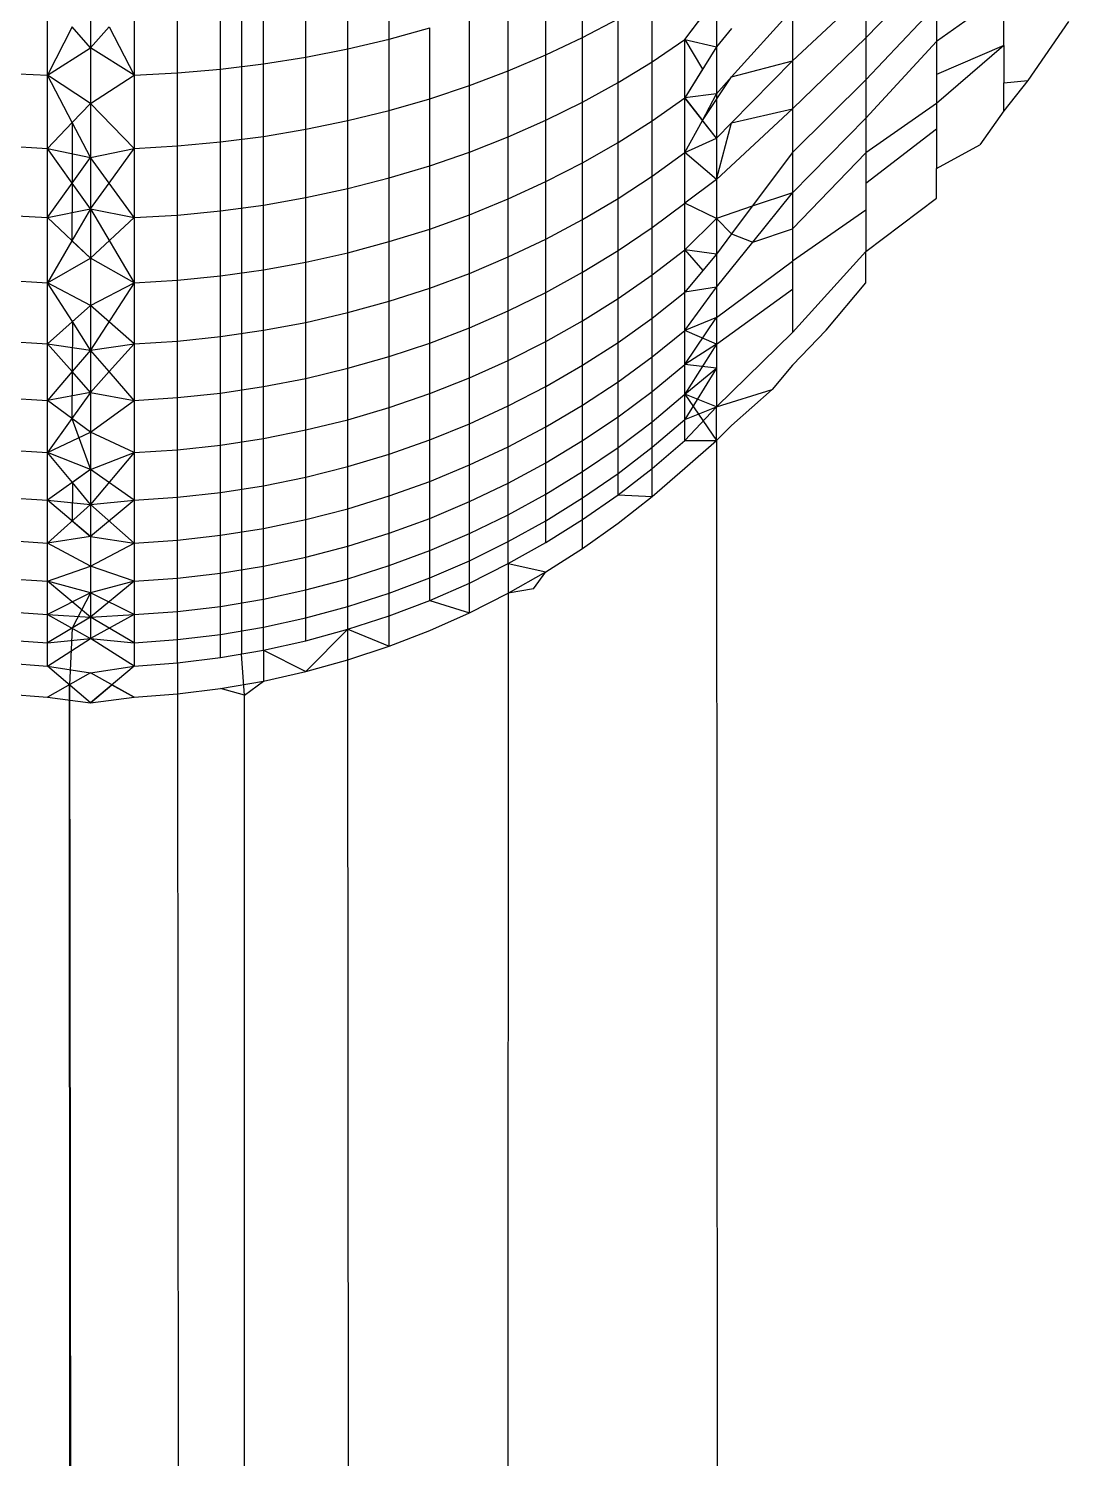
# Model space of a CAD drawing. Header units: inches. Extents: x 17 to 4615, y 5 to 3256.
# Drawn here: x 742.954 to 744.253, y 2413.716 to 2415.503 of the extents above; entities that cross this region are included whole.
import ezdxf

# ---------------------------------------------------------------- set-up
doc = ezdxf.new("R2010")
doc.units = ezdxf.units.IN
doc.header["$MEASUREMENT"] = 0

msp = doc.modelspace()

# ---------------------------------------------------------------- linework, layer by layer
for p, q in [((743.2238, 2587.4702), (743.2201, 2414.7214)), ((743.3529, 2415.4778), (743.3529, 2415.572)), ((743.4045, 2415.4899), (743.4045, 2415.5836)), ((743.6463, 2415.4918), (743.6463, 2415.5768)), ((744.0884, 2415.5823), (744.0003, 2415.4914)), ((743.2475, 2415.459), (743.2475, 2415.5541)), ((743.3006, 2415.4674), (743.3006, 2415.5622)), ((743.6005, 2415.4701), (743.6005, 2415.5561)), ((742.9775, 2415.4447), (742.9775, 2415.5406)), ((743.0315, 2415.5512), (743.0315, 2415.479)), ((743.0858, 2415.5406), (743.0858, 2415.4447)), ((743.1401, 2415.4476), (743.1401, 2415.5433)), ((743.194, 2415.4523), (743.194, 2415.5479)), ((743.5533, 2415.4501), (743.5533, 2415.537)), ((743.7333, 2415.4617), (743.7333, 2415.5401)), ((743.7742, 2415.4893), (743.8134, 2415.542)), ((743.8134, 2415.542), (743.8134, 2415.4802)), ((744.0003, 2415.5483), (743.9086, 2415.4627)), ((744.0003, 2415.5483), (744.0003, 2415.4914)), ((744.1728, 2415.5466), (744.0884, 2415.4869)), ((744.1728, 2415.482), (744.1728, 2415.5466)), ((743.5048, 2415.4318), (743.5048, 2415.5196)), ((743.7742, 2415.4893), (743.7961, 2415.5187)), ((743.9086, 2415.5269), (743.8324, 2415.4426)), ((743.9086, 2415.5269), (743.9086, 2415.4627)), ((744.0884, 2415.5324), (744.0003, 2415.4389)), ((744.0884, 2415.5324), (744.0884, 2415.4869)), ((743.0083, 2415.5055), (742.9775, 2415.4447)), ((743.0315, 2415.479), (743.0083, 2415.5055)), ((743.0548, 2415.5055), (743.0315, 2415.479)), ((743.0548, 2415.5055), (743.0858, 2415.4447)), ((743.4045, 2415.4899), (743.4552, 2415.5039)), ((743.4552, 2415.4154), (743.4552, 2415.5039)), ((743.6463, 2415.4918), (743.6906, 2415.5151)), ((743.6906, 2415.4356), (743.6906, 2415.5151)), ((743.8324, 2415.5032), (743.8134, 2415.4802)), ((744.2533, 2415.5119), (744.2025, 2415.4382)), ((743.3529, 2415.4778), (743.4045, 2415.4899)), ((743.4045, 2415.4008), (743.4045, 2415.4899)), ((743.6005, 2415.4701), (743.6463, 2415.4918)), ((743.6463, 2415.4113), (743.6463, 2415.4918)), ((743.7333, 2415.4617), (743.7742, 2415.4893)), ((743.7742, 2415.4165), (743.7742, 2415.4893)), ((743.7742, 2415.4893), (743.8134, 2415.4802)), ((743.7742, 2415.4893), (743.7962, 2415.4523)), ((744.0003, 2415.4914), (743.9086, 2415.403)), ((744.0003, 2415.4914), (744.0003, 2415.4389)), ((744.0884, 2415.4869), (744.0003, 2415.391)), ((744.0884, 2415.4869), (744.0884, 2415.4458)), ((744.1728, 2415.482), (744.0884, 2415.4094)), ((744.1728, 2415.482), (744.0884, 2415.4458)), ((744.1728, 2415.482), (744.1728, 2415.4354)), ((742.9775, 2415.4447), (743.0315, 2415.479)), ((743.0858, 2415.4447), (743.0315, 2415.479)), ((743.0315, 2415.479), (743.0315, 2415.4093)), ((743.2475, 2415.459), (743.3006, 2415.4674)), ((743.3006, 2415.4674), (743.3529, 2415.4778)), ((743.3006, 2415.3772), (743.3006, 2415.4674)), ((743.3529, 2415.3881), (743.3529, 2415.4778)), ((743.5533, 2415.4501), (743.6005, 2415.4701)), ((743.6005, 2415.3886), (743.6005, 2415.4701)), ((743.8134, 2415.4802), (743.7742, 2415.4165)), ((743.8134, 2415.4802), (743.8134, 2415.4216)), ((743.9086, 2415.4627), (743.8324, 2415.3855)), ((743.8324, 2415.4426), (743.9086, 2415.4627)), ((743.9086, 2415.4627), (743.9086, 2415.403)), ((742.9237, 2415.4475), (742.9775, 2415.4447)), ((742.9775, 2415.3534), (742.9775, 2415.4447)), ((743.0315, 2415.4093), (742.9775, 2415.4447)), ((743.0086, 2415.3856), (742.9775, 2415.4447)), ((743.0315, 2415.4093), (743.0858, 2415.4447)), ((743.0858, 2415.4447), (743.1401, 2415.4476)), ((743.0858, 2415.4447), (743.0858, 2415.3534)), ((743.1401, 2415.4476), (743.194, 2415.4523)), ((743.1401, 2415.3564), (743.1401, 2415.4476)), ((743.194, 2415.4523), (743.2475, 2415.459)), ((743.194, 2415.3614), (743.194, 2415.4523)), ((743.2475, 2415.3683), (743.2475, 2415.459)), ((743.5048, 2415.4318), (743.5533, 2415.4501)), ((743.5533, 2415.3678), (743.5533, 2415.4501)), ((743.6906, 2415.4356), (743.7333, 2415.4617)), ((743.7333, 2415.3878), (743.7333, 2415.4617)), ((743.7962, 2415.4523), (743.7742, 2415.4165)), ((744.0884, 2415.4458), (744.0884, 2415.4094)), ((743.4552, 2415.4154), (743.5048, 2415.4318)), ((743.5048, 2415.3487), (743.5048, 2415.4318)), ((743.6463, 2415.4113), (743.6906, 2415.4356)), ((743.6906, 2415.3608), (743.6906, 2415.4356)), ((743.7963, 2415.3882), (743.8324, 2415.4426)), ((743.8324, 2415.4426), (743.8134, 2415.4216)), ((744.0003, 2415.4389), (743.9086, 2415.3481)), ((744.0003, 2415.4389), (744.0003, 2415.391)), ((744.2025, 2415.4382), (744.1728, 2415.4002)), ((744.1728, 2415.4354), (744.2025, 2415.4382)), ((744.1728, 2415.4002), (744.1728, 2415.4354)), ((743.0315, 2415.4093), (743.0086, 2415.3856)), ((743.0858, 2415.3534), (743.0315, 2415.4093)), ((743.0315, 2415.4093), (743.0315, 2415.3421)), ((743.4045, 2415.4008), (743.4552, 2415.4154)), ((743.4552, 2415.3316), (743.4552, 2415.4154)), ((743.6005, 2415.3886), (743.6463, 2415.4113)), ((743.6463, 2415.3355), (743.6463, 2415.4113)), ((743.7333, 2415.3878), (743.7742, 2415.4165)), ((743.8134, 2415.4216), (743.7742, 2415.4165)), ((743.7742, 2415.3484), (743.7742, 2415.4165)), ((743.8134, 2415.3663), (743.7742, 2415.4165)), ((743.7742, 2415.4165), (743.7963, 2415.3882)), ((743.7963, 2415.3882), (743.8134, 2415.4216)), ((743.8134, 2415.4216), (743.8134, 2415.3663)), ((744.0884, 2415.4094), (744.0003, 2415.3478)), ((744.0884, 2415.4094), (744.0884, 2415.3776)), ((743.3529, 2415.3881), (743.4045, 2415.4008)), ((743.4045, 2415.3164), (743.4045, 2415.4008)), ((743.8134, 2415.3143), (743.9086, 2415.403)), ((743.8324, 2415.3855), (743.9086, 2415.403)), ((743.9086, 2415.403), (743.9086, 2415.3481)), ((744.0003, 2415.391), (743.9086, 2415.2979)), ((744.0003, 2415.391), (744.0003, 2415.3478)), ((744.1728, 2415.4002), (744.1425, 2415.3578)), ((743.0086, 2415.3856), (742.9775, 2415.3534)), ((743.0086, 2415.3856), (743.0085, 2415.31)), ((743.0315, 2415.3421), (743.0086, 2415.3856)), ((743.2475, 2415.3683), (743.3006, 2415.3772)), ((743.3006, 2415.3772), (743.3529, 2415.3881)), ((743.3006, 2415.2918), (743.3006, 2415.3772)), ((743.3529, 2415.3031), (743.3529, 2415.3881)), ((743.5533, 2415.3678), (743.6005, 2415.3886)), ((743.6005, 2415.3119), (743.6005, 2415.3886)), ((743.6906, 2415.3608), (743.7333, 2415.3878)), ((743.7333, 2415.3187), (743.7333, 2415.3878)), ((743.7742, 2415.3484), (743.7963, 2415.3882)), ((743.8134, 2415.3663), (743.7963, 2415.3882)), ((743.8324, 2415.3855), (743.8134, 2415.3663)), ((743.8134, 2415.3143), (743.8324, 2415.3855)), ((744.0884, 2415.3776), (744.0003, 2415.3095)), ((744.0884, 2415.3776), (744.0884, 2415.3284)), ((742.9237, 2415.3564), (742.9775, 2415.3534)), ((743.0858, 2415.3534), (743.1401, 2415.3564)), ((743.1401, 2415.3564), (743.194, 2415.3614)), ((743.1401, 2415.2701), (743.1401, 2415.3564)), ((743.194, 2415.3614), (743.2475, 2415.3683)), ((743.194, 2415.2753), (743.194, 2415.3614)), ((743.2475, 2415.2825), (743.2475, 2415.3683)), ((743.5048, 2415.3487), (743.5533, 2415.3678)), ((743.5533, 2415.2903), (743.5533, 2415.3678)), ((743.6463, 2415.3355), (743.6906, 2415.3608)), ((743.6906, 2415.2907), (743.6906, 2415.3608)), ((743.7742, 2415.3484), (743.8134, 2415.3663)), ((743.8134, 2415.3663), (743.8134, 2415.3143)), ((744.0884, 2415.3284), (744.1425, 2415.3578)), ((742.9775, 2415.2669), (742.9775, 2415.3534)), ((742.9775, 2415.3534), (743.0315, 2415.3421)), ((743.0085, 2415.31), (742.9775, 2415.3534)), ((743.0085, 2415.31), (743.0315, 2415.3421)), ((743.0315, 2415.3421), (743.0858, 2415.3534)), ((743.0315, 2415.3421), (743.0315, 2415.2777)), ((743.0547, 2415.31), (743.0315, 2415.3421)), ((743.0547, 2415.31), (743.0858, 2415.3534)), ((743.0858, 2415.3534), (743.0858, 2415.267)), ((743.4552, 2415.3316), (743.5048, 2415.3487)), ((743.5048, 2415.2705), (743.5048, 2415.3487)), ((743.7333, 2415.3187), (743.7742, 2415.3484)), ((743.7742, 2415.2851), (743.7742, 2415.3484)), ((743.8134, 2415.3143), (743.7742, 2415.3484)), ((743.9086, 2415.3481), (743.8583, 2415.281)), ((743.9086, 2415.3481), (743.9086, 2415.2979)), ((744.0003, 2415.3478), (743.9086, 2415.2527)), ((744.0003, 2415.3478), (744.0003, 2415.3095)), ((743.4045, 2415.3164), (743.4552, 2415.3316)), ((743.4552, 2415.2526), (743.4552, 2415.3316)), ((743.6005, 2415.3119), (743.6463, 2415.3355)), ((743.6463, 2415.2645), (743.6463, 2415.3355)), ((744.0884, 2415.2912), (744.0884, 2415.3284)), ((742.9775, 2415.2669), (743.0085, 2415.31)), ((743.0085, 2415.31), (743.0082, 2415.238)), ((743.0315, 2415.2777), (743.0085, 2415.31)), ((743.0315, 2415.2777), (743.0547, 2415.31)), ((743.0858, 2415.267), (743.0547, 2415.31)), ((743.3006, 2415.2918), (743.3529, 2415.3031)), ((743.3529, 2415.3031), (743.4045, 2415.3164)), ((743.3529, 2415.223), (743.3529, 2415.3031)), ((743.4045, 2415.2368), (743.4045, 2415.3164)), ((743.5533, 2415.2903), (743.6005, 2415.3119)), ((743.6005, 2415.2401), (743.6005, 2415.3119)), ((743.6906, 2415.2907), (743.7333, 2415.3187)), ((743.7333, 2415.2545), (743.7333, 2415.3187)), ((743.8134, 2415.3143), (743.7742, 2415.2851)), ((743.8134, 2415.3143), (743.8134, 2415.2659)), ((744.0003, 2415.3095), (744.0003, 2415.2761)), ((743.2475, 2415.2825), (743.3006, 2415.2918)), ((743.3006, 2415.2113), (743.3006, 2415.2918)), ((743.5048, 2415.2705), (743.5533, 2415.2903)), ((743.5533, 2415.2177), (743.5533, 2415.2903)), ((743.6463, 2415.2645), (743.6906, 2415.2907)), ((743.6906, 2415.2256), (743.6906, 2415.2907)), ((743.7333, 2415.2545), (743.7742, 2415.2851)), ((743.7742, 2415.2268), (743.7742, 2415.2851)), ((743.8134, 2415.2659), (743.7742, 2415.2851)), ((743.9086, 2415.2979), (743.8583, 2415.281)), ((743.8588, 2415.2361), (743.9086, 2415.2979)), ((743.9086, 2415.2979), (743.9086, 2415.2527)), ((744.0003, 2415.2244), (744.0884, 2415.2912)), ((742.9237, 2415.27), (742.9775, 2415.2669)), ((742.9775, 2415.2669), (743.0315, 2415.2777)), ((742.9775, 2415.1855), (742.9775, 2415.2669)), ((742.9775, 2415.2669), (743.0315, 2415.216)), ((743.0315, 2415.2777), (743.0082, 2415.238)), ((743.0315, 2415.2777), (743.0858, 2415.267)), ((743.0315, 2415.2777), (743.0315, 2415.216)), ((743.0315, 2415.2777), (743.0858, 2415.1855)), ((743.0858, 2415.267), (743.0315, 2415.216)), ((743.0858, 2415.267), (743.1401, 2415.2701)), ((743.0858, 2415.267), (743.0858, 2415.1855)), ((743.1401, 2415.2701), (743.194, 2415.2753)), ((743.1401, 2415.1887), (743.1401, 2415.2701)), ((743.194, 2415.2753), (743.2475, 2415.2825)), ((743.194, 2415.1941), (743.194, 2415.2753)), ((743.2475, 2415.2016), (743.2475, 2415.2825)), ((743.4552, 2415.2526), (743.5048, 2415.2705)), ((743.5048, 2415.1972), (743.5048, 2415.2705)), ((743.7742, 2415.2268), (743.8134, 2415.2659)), ((743.8583, 2415.281), (743.8134, 2415.2659)), ((743.8134, 2415.2659), (743.8134, 2415.221)), ((743.8134, 2415.2659), (743.8324, 2415.2464)), ((743.8583, 2415.281), (743.8324, 2415.2464)), ((744.0003, 2415.2761), (743.9086, 2415.2126)), ((744.0003, 2415.2761), (744.0003, 2415.2244)), ((743.4045, 2415.2368), (743.4552, 2415.2526)), ((743.4552, 2415.1788), (743.4552, 2415.2526)), ((743.6005, 2415.2401), (743.6463, 2415.2645)), ((743.6463, 2415.1986), (743.6463, 2415.2645)), ((743.6906, 2415.2256), (743.7333, 2415.2545)), ((743.7333, 2415.1953), (743.7333, 2415.2545)), ((743.8588, 2415.2361), (743.9086, 2415.2527)), ((743.9086, 2415.2527), (743.9086, 2415.2126)), ((743.0082, 2415.238), (742.9775, 2415.1855)), ((743.0082, 2415.238), (743.0315, 2415.216)), ((743.3529, 2415.223), (743.4045, 2415.2368)), ((743.4045, 2415.1624), (743.4045, 2415.2368)), ((743.5533, 2415.2177), (743.6005, 2415.2401)), ((743.6005, 2415.1734), (743.6005, 2415.2401)), ((743.8324, 2415.2464), (743.8134, 2415.221)), ((743.8134, 2415.1798), (743.8588, 2415.2361)), ((743.8324, 2415.2464), (743.8588, 2415.2361)), ((742.9775, 2415.1855), (743.0315, 2415.216)), ((743.0858, 2415.1855), (743.0315, 2415.216)), ((743.0315, 2415.216), (743.0315, 2415.1572)), ((743.3006, 2415.2113), (743.3529, 2415.223)), ((743.3529, 2415.1481), (743.3529, 2415.223)), ((743.5048, 2415.1972), (743.5533, 2415.2177)), ((743.5533, 2415.1503), (743.5533, 2415.2177)), ((743.6463, 2415.1986), (743.6906, 2415.2256)), ((743.6906, 2415.1656), (743.6906, 2415.2256)), ((743.7333, 2415.1953), (743.7742, 2415.2268)), ((743.7742, 2415.1736), (743.7742, 2415.2268)), ((743.8134, 2415.221), (743.7742, 2415.2268)), ((743.7742, 2415.2268), (743.7966, 2415.2007)), ((743.8134, 2415.221), (743.7742, 2415.1736)), ((743.8134, 2415.221), (743.7966, 2415.2007)), ((743.8134, 2415.221), (743.8134, 2415.1798)), ((743.8134, 2415.1422), (743.9086, 2415.2126)), ((744.0003, 2415.2244), (743.9086, 2415.1234)), ((743.9086, 2415.2126), (743.9086, 2415.1776)), ((744.0003, 2415.1853), (744.0003, 2415.2244)), ((743.194, 2415.1941), (743.2475, 2415.2016)), ((743.2475, 2415.2016), (743.3006, 2415.2113)), ((743.2475, 2415.126), (743.2475, 2415.2016)), ((743.3006, 2415.1359), (743.3006, 2415.2113)), ((743.4552, 2415.1788), (743.5048, 2415.1972)), ((743.5048, 2415.1292), (743.5048, 2415.1972)), ((743.6005, 2415.1734), (743.6463, 2415.1986)), ((743.6463, 2415.1378), (743.6463, 2415.1986)), ((743.6906, 2415.1656), (743.7333, 2415.1953)), ((743.7333, 2415.1413), (743.7333, 2415.1953)), ((743.7966, 2415.2007), (743.7742, 2415.1736)), ((742.9237, 2415.1887), (742.9775, 2415.1855)), ((742.9775, 2415.1092), (742.9775, 2415.1855)), ((743.0315, 2415.1572), (742.9775, 2415.1855)), ((743.0087, 2415.1369), (742.9775, 2415.1855)), ((743.0315, 2415.1572), (743.0858, 2415.1855)), ((743.0858, 2415.1855), (743.0315, 2415.1013)), ((743.0858, 2415.1855), (743.1401, 2415.1887)), ((743.0858, 2415.1855), (743.0858, 2415.1092)), ((743.1401, 2415.1887), (743.194, 2415.1941)), ((743.1401, 2415.1126), (743.1401, 2415.1887)), ((743.194, 2415.1182), (743.194, 2415.1941)), ((743.4045, 2415.1624), (743.4552, 2415.1788)), ((743.4552, 2415.1101), (743.4552, 2415.1788)), ((743.7742, 2415.1257), (743.8134, 2415.1798)), ((743.8134, 2415.1798), (743.7742, 2415.1736)), ((743.8134, 2415.1798), (743.8134, 2415.1422)), ((743.8134, 2415.1085), (743.9086, 2415.1776)), ((743.9086, 2415.1776), (743.9086, 2415.1234)), ((743.9507, 2415.1261), (744.0003, 2415.1853)), ((743.3529, 2415.1481), (743.4045, 2415.1624)), ((743.4045, 2415.0932), (743.4045, 2415.1624)), ((743.5533, 2415.1503), (743.6005, 2415.1734)), ((743.6005, 2415.112), (743.6005, 2415.1734)), ((743.6463, 2415.1378), (743.6906, 2415.1656)), ((743.6906, 2415.1109), (743.6906, 2415.1656)), ((743.7333, 2415.1413), (743.7742, 2415.1736)), ((743.7742, 2415.1257), (743.7742, 2415.1736)), ((742.9775, 2415.1092), (743.0315, 2415.1572)), ((743.0315, 2415.1572), (743.0087, 2415.1369)), ((743.0315, 2415.1572), (743.0315, 2415.1013)), ((743.0858, 2415.1092), (743.0315, 2415.1572)), ((743.3006, 2415.1359), (743.3529, 2415.1481)), ((743.3529, 2415.0785), (743.3529, 2415.1481)), ((743.5048, 2415.1292), (743.5533, 2415.1503)), ((743.5533, 2415.0882), (743.5533, 2415.1503)), ((743.6906, 2415.1109), (743.7333, 2415.1413)), ((743.7333, 2415.0927), (743.7333, 2415.1413)), ((743.8134, 2415.1422), (743.7742, 2415.1257)), ((743.7742, 2415.0831), (743.8134, 2415.1422)), ((743.8134, 2415.1422), (743.8134, 2415.1085)), ((743.0087, 2415.1369), (743.0084, 2415.0744)), ((743.0315, 2415.1013), (743.0087, 2415.1369)), ((743.194, 2415.1182), (743.2475, 2415.126)), ((743.2475, 2415.126), (743.3006, 2415.1359)), ((743.2475, 2415.0556), (743.2475, 2415.126)), ((743.3006, 2415.0659), (743.3006, 2415.1359)), ((743.4552, 2415.1101), (743.5048, 2415.1292)), ((743.5048, 2415.0665), (743.5048, 2415.1292)), ((743.6005, 2415.112), (743.6463, 2415.1378)), ((743.6463, 2415.0824), (743.6463, 2415.1378)), ((743.7333, 2415.0927), (743.7742, 2415.1257)), ((743.7742, 2415.0831), (743.7742, 2415.1257)), ((743.8134, 2415.1085), (743.7742, 2415.1257)), ((743.9086, 2415.1234), (743.8134, 2415.0304)), ((743.9086, 2415.0824), (743.9507, 2415.1261)), ((742.9237, 2415.1125), (742.9775, 2415.1092)), ((742.9775, 2415.0384), (742.9775, 2415.1092)), ((742.9775, 2415.1092), (743.0315, 2415.1013)), ((743.0084, 2415.0744), (742.9775, 2415.1092)), ((743.0315, 2415.1013), (743.0858, 2415.1092)), ((743.0858, 2415.1092), (743.0547, 2415.0744)), ((743.0858, 2415.1092), (743.1401, 2415.1126)), ((743.0858, 2415.1092), (743.0858, 2415.0384)), ((743.1401, 2415.1126), (743.194, 2415.1182)), ((743.1401, 2415.0419), (743.1401, 2415.1126)), ((743.194, 2415.0476), (743.194, 2415.1182)), ((743.4045, 2415.0932), (743.4552, 2415.1101)), ((743.4552, 2415.0469), (743.4552, 2415.1101)), ((743.5533, 2415.0882), (743.6005, 2415.112)), ((743.6005, 2415.0559), (743.6005, 2415.112)), ((743.6463, 2415.0824), (743.6906, 2415.1109)), ((743.6906, 2415.0616), (743.6906, 2415.1109)), ((743.8134, 2415.1085), (743.7742, 2415.0831)), ((743.8134, 2415.1085), (743.7742, 2415.046)), ((743.8134, 2415.1085), (743.8134, 2415.0786)), ((743.0315, 2415.1013), (743.0084, 2415.0744)), ((743.0315, 2415.1013), (743.0315, 2415.0484)), ((743.0547, 2415.0744), (743.0315, 2415.1013)), ((743.3529, 2415.0785), (743.4045, 2415.0932)), ((743.4045, 2415.0295), (743.4045, 2415.0932)), ((743.5048, 2415.0665), (743.5533, 2415.0882)), ((743.5533, 2415.0315), (743.5533, 2415.0882)), ((743.6906, 2415.0616), (743.7333, 2415.0927)), ((743.7333, 2415.0495), (743.7333, 2415.0927)), ((743.0084, 2415.0744), (742.9775, 2415.0384)), ((743.0084, 2415.0744), (743.0081, 2415.0158)), ((743.0315, 2415.0484), (743.0084, 2415.0744)), ((743.0547, 2415.0744), (743.0315, 2415.0484)), ((743.0858, 2415.0384), (743.0547, 2415.0744)), ((743.3006, 2415.0659), (743.3529, 2415.0785)), ((743.3529, 2415.0143), (743.3529, 2415.0785)), ((743.6005, 2415.0559), (743.6463, 2415.0824)), ((743.6463, 2415.0324), (743.6463, 2415.0824)), ((743.7333, 2415.0495), (743.7742, 2415.0831)), ((743.7742, 2415.046), (743.7742, 2415.0831)), ((743.8134, 2415.0786), (743.7742, 2415.0831)), ((743.7742, 2415.046), (743.8134, 2415.0786)), ((743.8134, 2415.0786), (743.7742, 2415.0145)), ((743.8134, 2415.0786), (743.8134, 2415.0304)), ((743.9086, 2415.0824), (743.883, 2415.0522)), ((743.194, 2415.0476), (743.2475, 2415.0556)), ((743.2475, 2415.0556), (743.3006, 2415.0659)), ((743.2475, 2414.9909), (743.2475, 2415.0556)), ((743.3006, 2415.0015), (743.3006, 2415.0659)), ((743.4552, 2415.0469), (743.5048, 2415.0665)), ((743.5048, 2415.0093), (743.5048, 2415.0665)), ((743.5533, 2415.0315), (743.6005, 2415.0559)), ((743.6005, 2415.0054), (743.6005, 2415.0559)), ((743.6463, 2415.0324), (743.6906, 2415.0616)), ((743.6906, 2415.0178), (743.6906, 2415.0616)), ((743.8134, 2415.0304), (743.883, 2415.0522)), ((743.8324, 2415.0069), (743.883, 2415.0522)), ((742.9237, 2415.0418), (742.9775, 2415.0384)), ((743.0315, 2415.0484), (742.9775, 2415.0384)), ((742.9775, 2414.9731), (742.9775, 2415.0384)), ((743.0315, 2414.9986), (742.9775, 2415.0384)), ((743.0315, 2415.0484), (743.0081, 2415.0158)), ((743.0315, 2415.0484), (743.0858, 2415.0384)), ((743.0315, 2415.0484), (743.0315, 2414.9986)), ((743.0315, 2414.9986), (743.0858, 2415.0384)), ((743.0858, 2415.0384), (743.1401, 2415.0419)), ((743.0858, 2415.0384), (743.0858, 2414.9731)), ((743.1401, 2415.0419), (743.194, 2415.0476)), ((743.1401, 2414.9767), (743.1401, 2415.0419)), ((743.194, 2414.9826), (743.194, 2415.0476)), ((743.4045, 2415.0295), (743.4552, 2415.0469)), ((743.4552, 2414.9892), (743.4552, 2415.0469)), ((743.6906, 2415.0178), (743.7333, 2415.0495)), ((743.7333, 2415.0118), (743.7333, 2415.0495)), ((743.7333, 2415.0118), (743.7742, 2415.046)), ((743.7742, 2415.0145), (743.7742, 2415.046)), ((743.8134, 2415.0304), (743.7742, 2415.046)), ((743.7742, 2415.046), (743.8134, 2414.9881)), ((743.0081, 2415.0158), (742.9775, 2414.9731)), ((743.0081, 2415.0158), (743.0315, 2414.9519)), ((743.3529, 2415.0143), (743.4045, 2415.0295)), ((743.4045, 2414.9714), (743.4045, 2415.0295)), ((743.5048, 2415.0093), (743.5533, 2415.0315)), ((743.5533, 2414.9805), (743.5533, 2415.0315)), ((743.6005, 2415.0054), (743.6463, 2415.0324)), ((743.6463, 2414.9881), (743.6463, 2415.0324)), ((743.6463, 2414.9881), (743.6906, 2415.0178)), ((743.6906, 2414.9796), (743.6906, 2415.0178)), ((743.7742, 2415.0145), (743.8134, 2415.0304)), ((743.7742, 2414.9885), (743.8134, 2415.0304)), ((743.8134, 2414.9881), (743.8134, 2415.0304)), ((742.9775, 2414.9731), (743.0315, 2414.9986)), ((743.0858, 2414.9731), (743.0315, 2414.9986)), ((743.0315, 2414.9986), (743.0315, 2414.9519)), ((743.2475, 2414.9909), (743.3006, 2415.0015)), ((743.3006, 2415.0015), (743.3529, 2415.0143)), ((743.3006, 2414.9426), (743.3006, 2415.0015)), ((743.3529, 2414.9558), (743.3529, 2415.0143)), ((743.4552, 2414.9892), (743.5048, 2415.0093)), ((743.5048, 2414.9577), (743.5048, 2415.0093)), ((743.5533, 2414.9805), (743.6005, 2415.0054)), ((743.6005, 2414.9605), (743.6005, 2415.0054)), ((743.6906, 2414.9796), (743.7333, 2415.0118)), ((743.7333, 2414.9798), (743.7742, 2415.0145)), ((743.7333, 2414.9798), (743.7333, 2415.0118)), ((743.7742, 2414.9885), (743.7742, 2415.0145)), ((743.8134, 2414.9881), (743.8324, 2415.0069)), ((743.1401, 2414.9767), (743.194, 2414.9826)), ((743.194, 2414.9826), (743.2475, 2414.9909)), ((743.194, 2414.9233), (743.194, 2414.9826)), ((743.2475, 2414.9318), (743.2475, 2414.9909)), ((743.4045, 2414.9714), (743.4552, 2414.9892)), ((743.4552, 2414.9372), (743.4552, 2414.9892)), ((743.5048, 2414.9577), (743.5533, 2414.9805)), ((743.5533, 2414.9351), (743.5533, 2414.9805)), ((743.6005, 2414.9605), (743.6463, 2414.9881)), ((743.6463, 2414.9494), (743.6463, 2414.9881)), ((743.7333, 2414.9535), (743.7742, 2414.9885)), ((743.7742, 2414.9885), (743.8134, 2414.9881)), ((743.7742, 2414.9538), (743.8134, 2414.9881)), ((743.8134, 2414.9881), (743.8324, 2391.8095)), ((742.9237, 2414.9766), (742.9775, 2414.9731)), ((742.9775, 2414.9136), (742.9775, 2414.9731)), ((743.0315, 2414.9519), (742.9775, 2414.9731)), ((743.0087, 2414.9357), (742.9775, 2414.9731)), ((743.0315, 2414.9519), (743.0858, 2414.9731)), ((743.0858, 2414.9731), (743.0315, 2414.9085)), ((743.0858, 2414.9731), (743.1401, 2414.9767)), ((743.0858, 2414.9731), (743.0858, 2414.9136)), ((743.1401, 2414.9173), (743.1401, 2414.9767)), ((743.3529, 2414.9558), (743.4045, 2414.9714)), ((743.4045, 2414.919), (743.4045, 2414.9714)), ((743.6463, 2414.9494), (743.6906, 2414.9796)), ((743.6906, 2414.9471), (743.7333, 2414.9798)), ((743.6906, 2414.9471), (743.6906, 2414.9796)), ((743.7333, 2414.9535), (743.7333, 2414.9798)), ((743.0315, 2414.9519), (742.9775, 2414.9136)), ((743.0315, 2414.9519), (743.0087, 2414.9357)), ((743.0315, 2414.9519), (743.0315, 2414.9085)), ((743.0858, 2414.9136), (743.0315, 2414.9519)), ((743.3006, 2414.9426), (743.3529, 2414.9558)), ((743.3529, 2414.9031), (743.3529, 2414.9558)), ((743.4552, 2414.9372), (743.5048, 2414.9577)), ((743.5048, 2414.9119), (743.5048, 2414.9577)), ((743.5533, 2414.9351), (743.6005, 2414.9605)), ((743.6005, 2414.9214), (743.6005, 2414.9605)), ((743.6005, 2414.9214), (743.6463, 2414.9494)), ((743.6463, 2414.9166), (743.6463, 2414.9494)), ((743.6463, 2414.9166), (743.6906, 2414.9471)), ((743.6906, 2414.9205), (743.7333, 2414.9535)), ((743.6906, 2414.9205), (743.6906, 2414.9471)), ((743.7333, 2414.9183), (743.7742, 2414.9538)), ((743.7333, 2414.9183), (743.7333, 2414.9535)), ((743.0087, 2414.9357), (743.0084, 2414.8877)), ((743.0315, 2414.9085), (743.0087, 2414.9357)), ((743.194, 2414.9233), (743.2475, 2414.9318)), ((743.2475, 2414.9318), (743.3006, 2414.9426)), ((743.2475, 2414.8785), (743.2475, 2414.9318)), ((743.3006, 2414.8896), (743.3006, 2414.9426)), ((743.4045, 2414.919), (743.4552, 2414.9372)), ((743.4552, 2414.891), (743.4552, 2414.9372)), ((743.5048, 2414.9119), (743.5533, 2414.9351)), ((743.5533, 2414.8956), (743.5533, 2414.9351)), ((742.9237, 2414.9172), (742.9775, 2414.9136)), ((742.9775, 2414.8599), (742.9775, 2414.9136)), ((742.9775, 2414.9136), (743.0315, 2414.9085)), ((743.0315, 2414.8682), (742.9775, 2414.9136)), ((743.0315, 2414.9085), (742.9775, 2414.8599)), ((743.0315, 2414.9085), (743.0858, 2414.9136)), ((743.0858, 2414.9136), (743.0315, 2414.8682)), ((743.0315, 2414.9085), (743.0315, 2414.8682)), ((743.0858, 2414.86), (743.0315, 2414.9085)), ((743.0858, 2414.9136), (743.1401, 2414.9173)), ((743.0858, 2414.9136), (743.0858, 2414.86)), ((743.1401, 2414.9173), (743.194, 2414.9233)), ((743.1401, 2414.8637), (743.1401, 2414.9173)), ((743.194, 2414.8699), (743.194, 2414.9233)), ((743.3529, 2414.9031), (743.4045, 2414.919)), ((743.4045, 2414.8725), (743.4045, 2414.919)), ((743.4552, 2414.891), (743.5048, 2414.9119)), ((743.5048, 2414.872), (743.5048, 2414.9119)), ((743.5533, 2414.8956), (743.6005, 2414.9214)), ((743.6005, 2414.8881), (743.6005, 2414.9214)), ((743.6005, 2414.8881), (743.6463, 2414.9166)), ((743.6463, 2414.8896), (743.6906, 2414.9205)), ((743.6463, 2414.8896), (743.6463, 2414.9166)), ((743.6906, 2414.9205), (743.7333, 2414.9183)), ((743.6906, 2414.8848), (743.7333, 2414.9183)), ((743.3006, 2414.8896), (743.3529, 2414.9031)), ((743.3529, 2414.8563), (743.3529, 2414.9031)), ((743.4045, 2414.8725), (743.4552, 2414.891)), ((743.4552, 2414.8508), (743.4552, 2414.891)), ((743.5048, 2414.872), (743.5533, 2414.8956)), ((743.5533, 2414.862), (743.5533, 2414.8956)), ((743.0084, 2414.8877), (743.0315, 2414.8682)), ((743.194, 2414.8699), (743.2475, 2414.8785)), ((743.2475, 2414.8785), (743.3006, 2414.8896)), ((743.2475, 2414.8312), (743.2475, 2414.8785)), ((743.3006, 2414.8425), (743.3006, 2414.8896)), ((743.5533, 2414.862), (743.6005, 2414.8881)), ((743.6005, 2414.8608), (743.6463, 2414.8896)), ((743.6005, 2414.8608), (743.6005, 2414.8881)), ((743.6463, 2414.8534), (743.6463, 2414.8896)), ((743.6463, 2414.8534), (743.6906, 2414.8848)), ((742.9237, 2414.8636), (742.9775, 2414.8599)), ((743.0315, 2414.8682), (742.9775, 2414.8599)), ((742.9775, 2414.8123), (742.9775, 2414.8599)), ((743.0315, 2414.8314), (742.9775, 2414.8599)), ((743.0315, 2414.8682), (743.0858, 2414.86)), ((743.0315, 2414.8682), (743.0315, 2414.8314)), ((743.0315, 2414.8314), (743.0858, 2414.86)), ((743.0858, 2414.86), (743.1401, 2414.8637)), ((743.0858, 2414.86), (743.0858, 2414.8123)), ((743.1401, 2414.8637), (743.194, 2414.8699)), ((743.1401, 2414.8161), (743.1401, 2414.8637)), ((743.194, 2414.8224), (743.194, 2414.8699)), ((743.3006, 2414.8425), (743.3529, 2414.8563)), ((743.3529, 2414.8563), (743.4045, 2414.8725)), ((743.3529, 2414.8155), (743.3529, 2414.8563)), ((743.4045, 2414.8319), (743.4045, 2414.8725)), ((743.4552, 2414.8508), (743.5048, 2414.872)), ((743.5048, 2414.8381), (743.5048, 2414.872)), ((743.5048, 2414.8381), (743.5533, 2414.862)), ((743.5533, 2414.8344), (743.5533, 2414.862)), ((743.5533, 2414.8344), (743.6005, 2414.8608)), ((743.2475, 2414.8312), (743.3006, 2414.8425)), ((743.3006, 2414.8015), (743.3006, 2414.8425)), ((743.4045, 2414.8319), (743.4552, 2414.8508)), ((743.4552, 2414.8166), (743.4552, 2414.8508)), ((743.4552, 2414.8166), (743.5048, 2414.8381)), ((743.5048, 2414.8102), (743.5048, 2414.8381)), ((743.6005, 2414.8242), (743.6463, 2414.8534)), ((742.9775, 2414.8123), (743.0315, 2414.8314)), ((743.0858, 2414.8123), (743.0315, 2414.8314)), ((743.0315, 2414.8314), (743.0315, 2414.7978)), ((743.1401, 2414.8161), (743.194, 2414.8224)), ((743.194, 2414.8224), (743.2475, 2414.8312)), ((743.194, 2414.781), (743.194, 2414.8224)), ((743.2475, 2414.79), (743.2475, 2414.8312)), ((743.3529, 2414.8155), (743.4045, 2414.8319)), ((743.4045, 2414.7974), (743.4045, 2414.8319)), ((743.5048, 2414.8102), (743.5533, 2414.8344)), ((743.5533, 2414.8344), (743.6005, 2414.8242)), ((743.5533, 2414.8344), (743.5533, 2414.7974)), ((743.5533, 2414.7974), (743.6005, 2414.8242)), ((743.5849, 2414.8028), (743.6005, 2414.8242)), ((742.9237, 2414.816), (742.9775, 2414.8123)), ((742.9775, 2414.7707), (742.9775, 2414.8123)), ((743.0315, 2414.7677), (742.9775, 2414.8123)), ((743.0315, 2414.7978), (742.9775, 2414.8123)), ((743.0858, 2414.8123), (743.0315, 2414.7978)), ((743.0858, 2414.8123), (743.0315, 2414.7677)), ((743.0858, 2414.8123), (743.1401, 2414.8161)), ((743.0858, 2414.8123), (743.0858, 2414.7708)), ((743.1401, 2414.7746), (743.1401, 2414.8161)), ((743.2475, 2414.79), (743.3006, 2414.8015)), ((743.3006, 2414.8015), (743.3529, 2414.8155)), ((743.3006, 2414.7666), (743.3006, 2414.8015)), ((743.3529, 2414.7808), (743.3529, 2414.8155)), ((743.4045, 2414.7974), (743.4552, 2414.8166)), ((743.4552, 2414.7884), (743.4552, 2414.8166)), ((743.4552, 2414.7884), (743.5048, 2414.8102)), ((743.5048, 2414.7729), (743.5048, 2414.8102)), ((743.5849, 2414.8028), (743.5533, 2414.7974)), ((743.0315, 2414.7978), (742.9775, 2414.7707)), ((743.0315, 2414.7978), (743.0083, 2414.7538)), ((743.0315, 2414.7978), (743.0315, 2414.7677)), ((743.0858, 2414.7708), (743.0315, 2414.7978)), ((743.194, 2414.781), (743.2475, 2414.79)), ((743.2475, 2414.7549), (743.2475, 2414.79)), ((743.3529, 2414.7808), (743.4045, 2414.7974)), ((743.4045, 2414.7691), (743.4045, 2414.7974)), ((743.4045, 2414.7691), (743.4552, 2414.7884)), ((743.4552, 2414.7884), (743.5048, 2414.7729)), ((743.5048, 2414.7729), (743.5533, 2414.7974)), ((743.5533, 2414.7974), (743.5263, 2315.3472)), ((742.9237, 2414.7745), (742.9775, 2414.7707)), ((742.9775, 2414.7354), (742.9775, 2414.7707)), ((742.9775, 2414.7707), (743.0315, 2414.7677)), ((742.9775, 2414.7707), (743.0315, 2414.741)), ((743.0315, 2414.7677), (742.9775, 2414.7354)), ((743.0315, 2414.7677), (743.0858, 2414.7708)), ((743.0858, 2414.7708), (743.0315, 2414.741)), ((743.0315, 2414.7677), (743.0315, 2414.741)), ((743.0858, 2414.7354), (743.0315, 2414.7677)), ((743.0858, 2414.7708), (743.1401, 2414.7746)), ((743.0858, 2414.7708), (743.0858, 2414.7354)), ((743.1401, 2414.7746), (743.194, 2414.781)), ((743.1401, 2414.7394), (743.1401, 2414.7746)), ((743.194, 2414.7459), (743.194, 2414.781)), ((743.2475, 2414.7549), (743.3006, 2414.7666)), ((743.3006, 2414.7666), (743.3529, 2414.7808)), ((743.3006, 2414.7379), (743.3006, 2414.7666)), ((743.3529, 2414.7523), (743.3529, 2414.7808)), ((743.3529, 2414.7523), (743.4045, 2414.7691)), ((743.4045, 2414.7312), (743.4045, 2414.7691)), ((743.4552, 2414.7508), (743.5048, 2414.7729)), ((743.0083, 2414.7538), (743.0049, 2414.6831)), ((743.194, 2414.7459), (743.2475, 2414.7549)), ((743.2475, 2414.7262), (743.2475, 2414.7549)), ((743.3006, 2414.7379), (743.3529, 2414.7523)), ((743.3006, 2414.6995), (743.3529, 2414.7523)), ((743.3529, 2414.7523), (743.4045, 2414.7312)), ((743.3529, 2414.7141), (743.3529, 2414.7523)), ((743.4045, 2414.7312), (743.4552, 2414.7508)), ((742.9237, 2414.7393), (742.9775, 2414.7354)), ((742.9775, 2414.7354), (743.0315, 2414.741)), ((742.9775, 2414.7064), (743.0315, 2414.741)), ((742.9775, 2414.7064), (742.9775, 2414.7354)), ((743.0315, 2414.741), (743.0858, 2414.7354)), ((743.0858, 2414.7064), (743.0315, 2414.741)), ((743.0858, 2414.7354), (743.1401, 2414.7394)), ((743.0858, 2414.7354), (743.0858, 2414.7064)), ((743.1401, 2414.7394), (743.194, 2414.7459)), ((743.1401, 2414.7104), (743.1401, 2414.7394)), ((743.194, 2414.717), (743.194, 2414.7459)), ((743.2475, 2414.7262), (743.3006, 2414.7379)), ((743.3529, 2414.7141), (743.4045, 2414.7312)), ((743.1401, 2414.7104), (743.194, 2414.717)), ((743.194, 2414.717), (743.2475, 2414.7262)), ((743.2238, 2414.6702), (743.2201, 2414.7214)), ((743.2475, 2414.7262), (743.3006, 2414.6995)), ((743.2475, 2414.7262), (743.2475, 2414.6876)), ((743.3006, 2414.6995), (743.3529, 2414.7141)), ((743.5214, 2245.5503), (743.3529, 2414.7141)), ((742.9237, 2414.7103), (742.9775, 2414.7064)), ((742.9775, 2414.7064), (743.0315, 2414.6981)), ((743.0315, 2414.6605), (742.9775, 2414.7064)), ((743.0315, 2414.6981), (742.9775, 2414.6676)), ((743.0315, 2414.6981), (743.0858, 2414.7064)), ((743.0858, 2414.7064), (743.0315, 2414.6605)), ((743.0858, 2414.6676), (743.0315, 2414.6981)), ((743.0858, 2414.7064), (743.1401, 2414.7104)), ((743.1401, 2414.7104), (743.1401, 2414.6716)), ((743.2475, 2414.6876), (743.3006, 2414.6995)), ((743.0911, 2245.3665), (743.0049, 2414.6831)), ((743.0049, 2414.6831), (743.0324, 2245.3414)), ((743.0049, 2414.6831), (743.2256, 2245.424)), ((743.0315, 2414.6605), (743.0582, 2414.6831)), ((743.0582, 2414.6831), (743.0858, 2414.6676)), ((743.1401, 2414.6716), (743.194, 2414.6783)), ((743.194, 2414.6783), (743.2475, 2414.6876)), ((743.2238, 2414.6702), (743.194, 2414.6783)), ((743.2238, 2414.6702), (743.2475, 2414.6876)), ((742.9237, 2414.6715), (742.9775, 2414.6676)), ((742.9775, 2414.6676), (743.0315, 2414.6605)), ((743.0315, 2414.6605), (743.0858, 2414.6676)), ((743.0858, 2414.6676), (743.1401, 2414.6716)), ((743.1401, 2414.6716), (743.2201, 2335.1594)), ((743.2201, 2335.1594), (743.2238, 2414.6702)), ((743.2497, 2274.0261), (743.2238, 2414.6702))]:
    msp.add_line(p, q)

doc.saveas('drawing.dxf')
